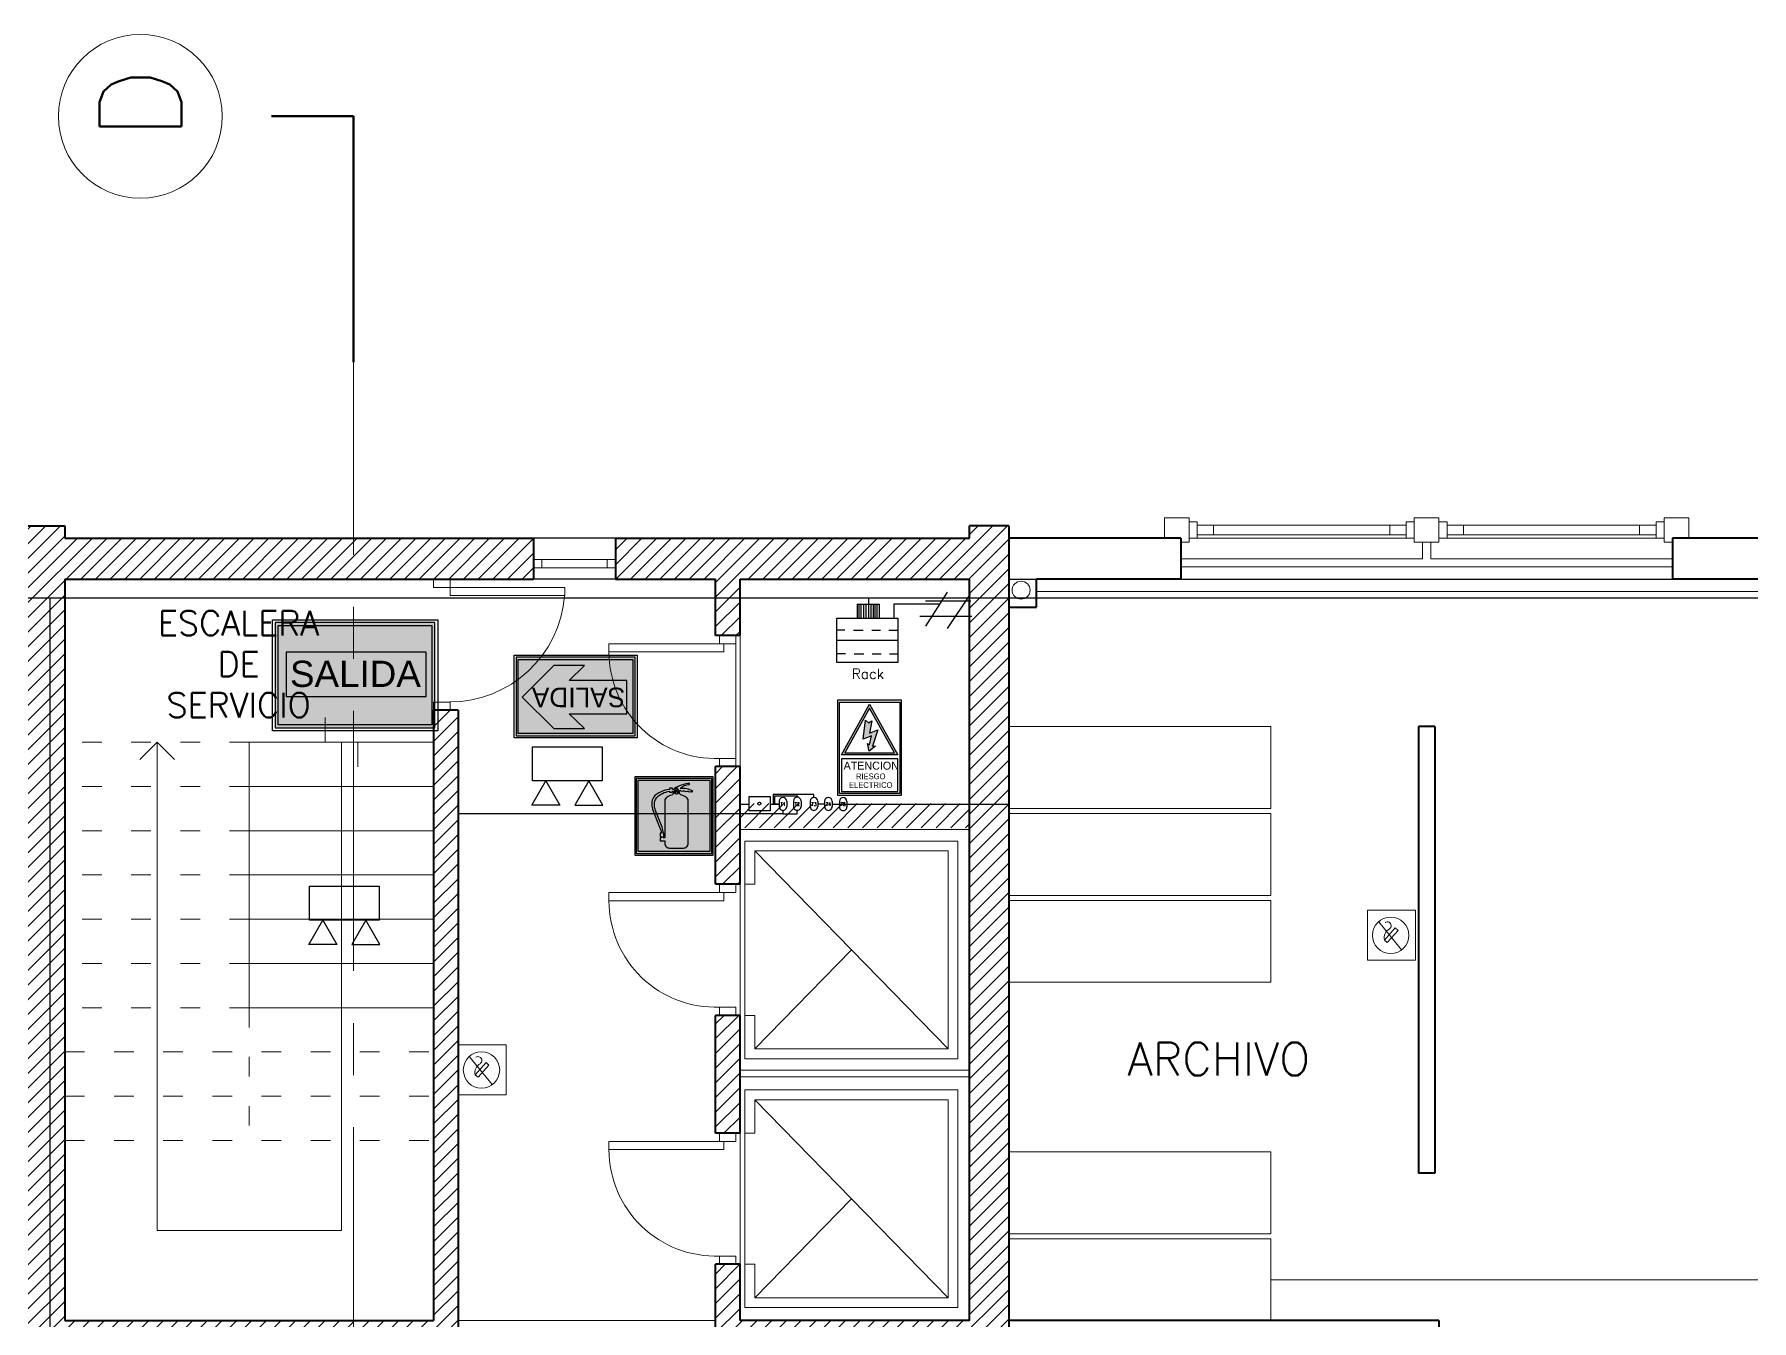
# Model space of a CAD drawing. Extents: x 1009 to 1343, y -172900 to 201.
# Drawn here: x 1111.57 to 1122.05, y 136.89 to 144.74 of the extents above; entities that cross this region are included whole.
import ezdxf

# ---------------------------------------------------------------- set-up
doc = ezdxf.new("R2010")
doc.units = 0
doc.header["$LTSCALE"] = 0.5
for name, pattern in [('ACAD_ISO03W100', [30, 12, -18]), ('CENTER', [50.8, 31.75, -6.35, 6.35, -6.35]), ('TRAZOS2', [0.375, 0.25, -0.125])]:
    doc.linetypes.add(name, pattern=pattern)
doc.layers.get('0').update_dxf_attribs({"linetype": 'CONTINUOUS'})
for name, color, linetype in [('BRIGADAS', 8, 'TRAZOS2'), ('Cableado', 100, 'CONTINUOUS'), ('CIRCUITO DE SALIDA', 8, 'CONTINUOUS'), ('Electricidad', 50, 'CONTINUOUS'), ('GCI-LUZ DE EMERG.LUZ ESTROBOSCOPICA', 12, 'CONTINUOUS'), ('MARCO_FONDO_NEGRO', 7, 'CONTINUOUS'), ('SENÑAL_FONDO_AMIARILLO', 51, 'CONTINUOUS'), ('SEÑAL_FONDO_AUXI_NEGRO', 250, 'CONTINUOUS'), ('SEÑAL_FONDO_FIGURAS', 254, 'CONTINUOUS'), ('SEÑAL_FONDO_NEGRO', 7, 'CONTINUOUS'), ('SEÑAL_FONDO_ROJO', 242, 'CONTINUOUS'), ('SEÑAL_FONDO_VERDE', 86, 'CONTINUOUS')]:
    doc.layers.add(name, color=color, linetype=linetype)
for name, color, linetype, lineweight in [('Carpintería', 55, 'CONTINUOUS', 20), ('Detalles .05', 243, 'CONTINUOUS', 5), ('Detalles 01', 8, 'CONTINUOUS', 9), ('Equipamiento fijo', 31, 'CONTINUOUS', 13), ('EQUIPO DE EMERGENCIA', 200, 'CONTINUOUS', 30), ('Muros corte', 7, 'CONTINUOUS', 40), ('Muros vista', 253, 'CONTINUOUS', 25), ('Pisos', 252, 'CONTINUOUS', 18), ('Proyección', 4, 'ACAD_ISO03W100', 18), ('Punta 01', 6, 'CONTINUOUS', 9), ('Punta 015', 64, 'CONTINUOUS', 13), ('Punta 02', 11, 'CONTINUOUS', 20), ('Punta 05', 52, 'CONTINUOUS', 50), ('Sist. contra incendio', 1, 'CONTINUOUS', 18), ('Tratamiento pisos', 251, 'CONTINUOUS', 9)]:
    doc.layers.add(name, color=color, linetype=linetype, lineweight=lineweight)
doc.styles.add('franklin gothic medium', font='framd.ttf')
doc.styles.add('Texto 1.5 mm', font='simplex.shx', dxfattribs={"height": 0.15})
doc.styles.add('Texto 2 mm', font='simplex.shx', dxfattribs={"height": 0.2})
doc.styles.add('Texto 5 mm', font='simplex.shx', dxfattribs={"height": 0.5})
pattern_1 = [(45, (76.367904, 13.52993), (-0.0449012806, 0.0449012806), [])]

# ---------------------------------------------------------------- blocks, each defined once
blk = doc.blocks.new('SAL4')
at = {"layer": 'SEÑAL_FONDO_FIGURAS'}
h = blk.add_hatch(color=256, dxfattribs=at)
h.paths.add_polyline_path([(845.8129, 731.0212), (845.8129, 731.4968), (846.5341, 731.4968), (846.5341, 731.0212)])
h.paths.add_polyline_path([(846.5211, 731.0343), (846.5211, 731.4837), (845.8259, 731.4837), (845.8259, 731.0343)], flags=16)
h.paths.add_polyline_path([(846.3999, 731.1488), (845.9025, 731.1488), (845.9025, 731.3815), (846.3999, 731.3815)], flags=8)
blk.add_hatch(color=256, dxfattribs=at).paths.add_polyline_path([(846.4952, 731.3638), (845.8624, 731.3638), (845.8624, 731.1627), (846.4952, 731.1627)])
at = {"layer": 'SEÑAL_FONDO_VERDE'}
h = blk.add_hatch(color=256, dxfattribs=at)
h.paths.add_polyline_path([(846.5211, 731.4837), (845.8259, 731.4837), (845.8259, 731.0343), (846.5211, 731.0343)])
h.paths.add_polyline_path([(846.4952, 731.3638), (846.4952, 731.1627), (845.8624, 731.1627), (845.8624, 731.3638)], flags=16)
at = {"layer": 'MARCO_FONDO_NEGRO'}
blk.add_lwpolyline([(846.5471, 731.0082), (845.7999, 731.0082), (845.7999, 731.5098), (846.5471, 731.5098)], close=True, dxfattribs=at)
at = {"layer": 'SEÑAL_FONDO_FIGURAS'}
blk.add_lwpolyline([(846.5341, 731.0212), (846.5341, 731.4968), (845.8129, 731.4968), (845.8129, 731.0212)], close=True, dxfattribs=at)
at = {"layer": 'SEÑAL_FONDO_NEGRO'}
blk.add_lwpolyline([(846.5211, 731.0343), (845.8259, 731.0343), (845.8259, 731.4837), (846.5211, 731.4837)], close=True, dxfattribs=at)
at = {"layer": 'SEÑAL_FONDO_VERDE'}
blk.add_lwpolyline([(845.8624, 731.1627), (846.4952, 731.1627), (846.4952, 731.3638), (845.8624, 731.3638)], close=True, dxfattribs=at)
at = {"layer": 'SEÑAL_FONDO_VERDE', "style": 'franklin gothic medium', "width": 1.05}
blk.add_text('SALIDA', height=0.11849, dxfattribs=at).set_placement((845.8794, 731.2063))
blk = doc.blocks.new('A$C04752EFD')
at = {"layer": 'GCI-LUZ DE EMERG.LUZ ESTROBOSCOPICA', "color": 1}
blk.add_lwpolyline([(-0.1774, -0.1729), (-0.1774, 0), (0.1774, 0), (0.1774, -0.1729)], close=True, dxfattribs=at)
at = {"layer": 'GCI-LUZ DE EMERG.LUZ ESTROBOSCOPICA'}
for points in [[(0.1774, -0.1729), (-0.1774, -0.1729), (-0.1774, 0), (0.1774, 0)], [(-0.109, -0.1729), (-0.0376, -0.2965), (-0.1803, -0.2965)], [(0.109, -0.1729), (0.0376, -0.2965), (0.1803, -0.2965)]]:
    blk.add_lwpolyline(points, close=True, dxfattribs=at)
blk = doc.blocks.new('ELECT')
at = {"layer": 'SEÑAL_FONDO_AUXI_NEGRO'}
h = blk.add_hatch(color=2, dxfattribs=at)
h.paths.add_polyline_path([(0.906, -0.111), (0.111, -1.541), (0.906, -1.541), (1.701, -1.541)])
h.paths.add_polyline_path([(1.605, -1.486), (0.906, -1.486), (0.206, -1.486), (0.906, -0.222)], flags=16)
h.paths.add_polyline_path([(0.99, -1.297), (1.068, -1.297), (0.895, -1.44), (0.844, -1.224), (0.907, -1.262), (0.955, -1.008), (0.728, -1.101), (0.788, -0.564), (0.874, -0.639), (0.967, -0.579), (0.904, -0.925), (1.139, -0.839)], flags=0)
at = {"layer": 'MARCO_FONDO_NEGRO', "color": 2}
for points in [[(0, -2.685), (1.811, -2.685), (1.811, 0), (0, 0)], [(0.055, -2.63), (0.055, -0.055), (1.756, -0.055), (1.756, -2.63)]]:
    blk.add_lwpolyline(points, close=True, dxfattribs=at)
at = {"layer": 'SENÑAL_FONDO_AMIARILLO', "color": 2}
for points in [[(0.906, -1.486), (1.605, -1.486), (0.906, -0.222), (0.206, -1.486)], [(0.111, -1.655), (0.111, -2.574), (1.701, -2.574), (1.701, -1.655)]]:
    blk.add_lwpolyline(points, close=True, dxfattribs=at)
blk.add_lwpolyline([(0.907, -1.262), (0.955, -1.008), (0.728, -1.101), (0.788, -0.564), (0.874, -0.639), (0.967, -0.579), (0.904, -0.925), (1.139, -0.839), (0.99, -1.297), (1.068, -1.297), (0.895, -1.44), (0.844, -1.224), (0.907, -1.262)], dxfattribs=at)
at = {"layer": 'SEÑAL_FONDO_AUXI_NEGRO', "color": 2}
for points in [[(0.906, -1.541), (0.111, -1.541), (0.906, -0.111), (1.701, -1.541)], [(0.906, -1.486), (1.605, -1.486), (0.906, -0.222), (0.206, -1.486)]]:
    blk.add_lwpolyline(points, close=True, dxfattribs=at)
blk.add_lwpolyline([(0.907, -1.262), (0.955, -1.008), (0.728, -1.101), (0.788, -0.564), (0.874, -0.639), (0.967, -0.579), (0.904, -0.925), (1.139, -0.839), (0.99, -1.297), (1.068, -1.297), (0.895, -1.44), (0.844, -1.224), (0.907, -1.262)], dxfattribs=at)
at = {"layer": 'SEÑAL_FONDO_AUXI_NEGRO', "color": 2, "style": 'franklin gothic medium'}
for s, height, p in [('ATENCION', 0.2261, (0.171, -1.96)), ('ELECTRICO', 0.1611, (0.321, -2.475)), ('RIESGO', 0.1611, (0.519, -2.23))]:
    blk.add_text(s, height=height, dxfattribs=at).set_placement(p)
blk = doc.blocks.new('A$C6C4A3897')
at = {"layer": 'SEÑAL_FONDO_FIGURAS'}
h = blk.add_hatch(color=256, dxfattribs=at)
h.paths.add_polyline_path([(2.147, -0.043), (0.043, -0.043), (0.043, -2.139), (2.147, -2.139)])
h.paths.add_polyline_path([(2.093, -2.085), (0.097, -2.085), (0.097, -0.097), (2.093, -0.097)], flags=16)
h.paths.add_polyline_path([(1.494, -1.856, -0.414214), (1.364, -1.986), (0.969, -1.986, -0.414214), (0.839, -1.856), (0.839, -1.789), (0.708, -1.789), (0.708, -1.699), (0.74, -1.699), (0.74, -1.664), (0.711, -1.664), (0.711, -1.576), (0.743, -1.576, 0.083884), (0.693, -1.404), (0.5, -0.898, -0.214308), (0.523, -0.578, -0.167733), (0.738, -0.417, -0.097156), (0.97, -0.351), (0.97, -0.321), (1.058, -0.321), (1.058, -0.351), (1.087, -0.351, -0.303754), (1.167, -0.298, -0.115313), (1.528, -0.185), (1.53, -0.211, 0.177163), (1.266, -0.329, -0.189272), (1.622, -0.41), (1.592, -0.419, 0.309273), (1.561, -0.409), (1.517, -0.422, 0.291679), (1.46, -0.396), (1.418, -0.408, 0.202341), (1.342, -0.393), (1.3, -0.404, 0.390383), (1.254, -0.384, -0.914616), (1.082, -0.399), (1.058, -0.399), (1.058, -0.429), (0.97, -0.429), (0.97, -0.404, 0.074097), (0.777, -0.461, 0.17086), (0.577, -0.631, 0.207162), (0.599, -0.983), (0.763, -1.4, -0.083589), (0.794, -1.576), (0.817, -1.576), (0.817, -1.664), (0.792, -1.664), (0.792, -1.699), (0.839, -1.699), (0.839, -0.631, -0.204768), (1.051, -0.505, 0.117351), (1.082, -0.431, 0.582578), (1.251, -0.433, 0.113638), (1.282, -0.505, -0.204768), (1.494, -0.631)], flags=0)
h.paths.add_polyline_path([(1.184, -0.438), (1.167, -0.358), (1.151, -0.438, -6.735071)], flags=0)
at = {"layer": 'SEÑAL_FONDO_ROJO'}
h = blk.add_hatch(color=256, dxfattribs=at)
h.paths.add_polyline_path([(2.093, -0.097), (0.097, -0.097), (0.097, -2.085), (2.093, -2.085)])
h.paths.add_polyline_path([(1.494, -1.856, -0.414214), (1.364, -1.986), (0.969, -1.986, -0.414214), (0.839, -1.856), (0.839, -1.789), (0.708, -1.789), (0.708, -1.699), (0.74, -1.699), (0.74, -1.664), (0.711, -1.664), (0.711, -1.576), (0.743, -1.576, 0.083884), (0.693, -1.404), (0.5, -0.898, -0.214308), (0.523, -0.578, -0.167733), (0.738, -0.417, -0.097156), (0.97, -0.351), (0.97, -0.321), (1.058, -0.321), (1.058, -0.351), (1.087, -0.351, -0.303754), (1.167, -0.298, -0.115313), (1.528, -0.185), (1.53, -0.211, 0.177163), (1.266, -0.329, -0.189272), (1.622, -0.41), (1.592, -0.419, 0.309273), (1.561, -0.409), (1.517, -0.422, 0.291679), (1.46, -0.396), (1.418, -0.408, 0.202341), (1.342, -0.393), (1.3, -0.404, 0.390383), (1.254, -0.384, -0.914616), (1.082, -0.399), (1.058, -0.399), (1.058, -0.429), (0.97, -0.429), (0.97, -0.404, 0.074097), (0.777, -0.461, 0.17086), (0.577, -0.631, 0.207162), (0.599, -0.983), (0.763, -1.4, -0.083589), (0.794, -1.576), (0.817, -1.576), (0.817, -1.664), (0.792, -1.664), (0.792, -1.699), (0.839, -1.699), (0.839, -0.631, -0.204768), (1.051, -0.505, 0.117351), (1.082, -0.431, 0.582578), (1.251, -0.433, 0.113638), (1.282, -0.505, -0.204768), (1.494, -0.631)], flags=16)
h.paths.add_polyline_path([(1.184, -0.438), (1.167, -0.358), (1.151, -0.438, -6.735071)], flags=0)
at = {"layer": 'MARCO_FONDO_NEGRO'}
for p, q in [((2.191, 0), (0, 0)), ((0, 0), (0, -2.182)), ((2.191, -2.182), (2.191, 0)), ((0, -2.182), (2.191, -2.182))]:
    blk.add_line(p, q, dxfattribs=at)
at = {"layer": 'SEÑAL_FONDO_FIGURAS'}
for points in [[(0.043, -2.139), (2.147, -2.139), (2.147, -0.043), (0.043, -0.043)], [(0.097, -2.085), (0.097, -0.097), (2.093, -0.097), (2.093, -2.085)]]:
    blk.add_lwpolyline(points, close=True, dxfattribs=at)
for points in [[(1.082, -0.431, -0.117351), (1.051, -0.505, 0.204768), (0.839, -0.631), (0.839, -1.699), (0.792, -1.699), (0.792, -1.664), (0.817, -1.664), (0.817, -1.576), (0.794, -1.576, 0.083589), (0.763, -1.4), (0.599, -0.983, -0.207162), (0.577, -0.631, -0.17086), (0.777, -0.461, -0.074097), (0.97, -0.404), (0.97, -0.429), (1.058, -0.429), (1.058, -0.399), (1.082, -0.399, 0.914616), (1.254, -0.384, -0.390383), (1.3, -0.404), (1.342, -0.393, -0.202341), (1.418, -0.408), (1.46, -0.396, -0.291679), (1.517, -0.422), (1.561, -0.409, -0.309273), (1.592, -0.419), (1.622, -0.41, 0.189272), (1.266, -0.329, -0.177163), (1.53, -0.211), (1.528, -0.185, 0.115313), (1.167, -0.298, 0.303754), (1.087, -0.351), (1.058, -0.351), (1.058, -0.321), (0.97, -0.321), (0.97, -0.351, 0.097156), (0.738, -0.417, 0.167733), (0.523, -0.578, 0.214308), (0.5, -0.898), (0.693, -1.404, -0.083884), (0.743, -1.576), (0.711, -1.576), (0.711, -1.664), (0.74, -1.664), (0.74, -1.699), (0.708, -1.699), (0.708, -1.789), (0.839, -1.789), (0.839, -1.856, 0.414214), (0.969, -1.986), (1.364, -1.986, 0.414214), (1.494, -1.856), (1.494, -0.631, 0.204768), (1.282, -0.505, -0.113638), (1.251, -0.433, -0.582578)], [(1.167, -0.358), (1.184, -0.438, 6.735071), (1.151, -0.438)]]:
    blk.add_lwpolyline(points, format="xyb", close=True, dxfattribs=at)
blk = doc.blocks.new('A$C4F586106')
at = {"layer": 'SEÑAL_FONDO_FIGURAS'}
h = blk.add_hatch(color=256, dxfattribs=at)
h.paths.add_polyline_path([(1.092, 0.238), (0.029, 0.238), (0.029, 1.85), (1.092, 1.85)])
h.paths.add_polyline_path([(1.063, 1.821), (0.058, 1.821), (0.058, 0.267), (1.063, 0.267)], flags=16)
h.paths.add_polyline_path([(0.807, 1.55), (0.807, 0.438), (0.287, 0.438), (0.287, 1.55)], flags=8)
blk.add_hatch(color=256, dxfattribs=at).paths.add_polyline_path([(0.553, 1.768), (0.126, 1.339), (0.126, 0.925), (0.327, 1.132), (0.327, 0.349), (0.553, 0.349), (0.778, 0.349), (0.778, 1.132), (0.979, 0.925), (0.979, 1.339)])
at = {"layer": 'SEÑAL_FONDO_VERDE'}
h = blk.add_hatch(color=256, dxfattribs=at)
h.paths.add_polyline_path([(0.058, 0.267), (0.058, 1.821), (1.063, 1.821), (1.063, 0.267)])
h.paths.add_polyline_path([(0.327, 0.349), (0.553, 0.349), (0.778, 0.349), (0.778, 1.132), (0.979, 0.925), (0.979, 1.339), (0.553, 1.768), (0.126, 1.339), (0.126, 0.925), (0.327, 1.132)], flags=16)
at = {"layer": 'MARCO_FONDO_NEGRO'}
blk.add_lwpolyline([(1.121, 1.879), (1.121, 0.209), (0, 0.209), (0, 1.879)], close=True, dxfattribs=at)
at = {"layer": 'SEÑAL_FONDO_FIGURAS'}
blk.add_lwpolyline([(1.092, 1.85), (0.029, 1.85), (0.029, 0.238), (1.092, 0.238)], close=True, dxfattribs=at)
at = {"layer": 'SEÑAL_FONDO_NEGRO'}
blk.add_lwpolyline([(1.063, 1.821), (1.063, 0.267), (0.058, 0.267), (0.058, 1.821)], close=True, dxfattribs=at)
at = {"layer": 'SEÑAL_FONDO_VERDE'}
for points in [[(1.063, 1.821), (1.063, 0.267), (0.058, 0.267), (0.058, 1.821)], [(0.553, 0.349), (0.778, 0.349), (0.778, 1.132), (0.979, 0.925), (0.979, 1.339), (0.553, 1.768), (0.126, 1.339), (0.126, 0.925), (0.327, 1.132), (0.327, 0.349)], [(0.553, 0.349), (0.778, 0.349), (0.778, 1.132), (0.979, 0.925), (0.979, 1.339), (0.553, 1.768), (0.126, 1.339), (0.126, 0.925), (0.327, 1.132), (0.327, 0.349)]]:
    blk.add_lwpolyline(points, close=True, dxfattribs=at)
at = {"layer": 'SEÑAL_FONDO_VERDE', "style": 'franklin gothic medium'}
blk.add_text('SALIDA', height=0.2658, rotation=90, dxfattribs=at).set_placement((0.681, 0.372))

msp = doc.modelspace()

# ---------------------------------------------------------------- hatches: boundary and pattern name
at = {"layer": 'Detalles 01'}
h = msp.add_hatch(dxfattribs=at)
h.set_pattern_fill('ANSI31,_O', color=256, scale=0.02)
h.set_pattern_definition([(45, (7.367904, 13.52993), (-0.0449012806, 0.0449012806), [])])
h.paths.add_polyline_path([(1113.514, 141.41), (1113.514, 141.66), (1111.754, 141.66), (1111.754, 141.735), (1111.514, 141.735), (1111.514, 136.735), (1113.514, 136.735), (1113.514, 136.885), (1111.754, 136.885), (1111.754, 141.41)])
h.paths.add_polyline_path([(1113.514, 141.66), (1113.514, 141.41), (1114.614, 141.41), (1114.614, 141.66)])
h.paths.add_polyline_path([(1114.004, 136.885), (1113.514, 136.885), (1113.514, 136.735), (1114.154, 136.735), (1114.154, 140.61), (1114.004, 140.61)])
h = msp.add_hatch(dxfattribs=at)
h.set_pattern_fill('ANSI31', color=256, scale=0.02, style=0)
h.set_pattern_definition(pattern_1)
h.paths.add_polyline_path([(1117.514, 141.735), (1117.274, 141.735), (1117.274, 141.66), (1115.114, 141.66), (1115.114, 141.41), (1115.724, 141.41), (1115.724, 141.066), (1115.874, 141.066), (1115.874, 141.41), (1117.274, 141.41), (1117.274, 136.885), (1115.874, 136.885), (1115.874, 137.229), (1115.724, 137.229), (1115.724, 136.735), (1117.514, 136.735)])
h.paths.add_polyline_path([(1115.874, 140.266), (1115.724, 140.266), (1115.724, 139.548), (1115.874, 139.548)], flags=17)
h = msp.add_hatch(dxfattribs=at)
h.set_pattern_fill('ANSI31', color=256, scale=0.02, style=0)
h.set_pattern_definition([(45, (69.707344, 15.611), (-0.0449012806, 0.0449012806), [])])
h.paths.add_polyline_path([(1115.876, 140.041), (1115.876, 139.893), (1117.274, 139.893), (1117.274, 140.041)])
h = msp.add_hatch(dxfattribs=at)
h.set_pattern_fill('ANSI31', color=256, scale=0.02, style=0)
h.set_pattern_definition(pattern_1)
h.paths.add_polyline_path([(1115.874, 138.748), (1115.724, 138.748), (1115.724, 138.029), (1115.874, 138.029)])

# ---------------------------------------------------------------- linework, layer by layer
at = {"layer": 'Cableado'}
for p, q in [((1100.721, 141.295), (1128.481, 141.297)), ((1111.663, 129.126), (1111.663, 141.295)), ((1116.657, 141.296), (1116.657, 141.172)), ((1117.005, 141.278), (1117.283, 141.278)), ((1117.137, 141.331), (1117.006, 141.123)), ((1117.278, 141.318), (1117.138, 141.109)), ((1116.588, 141.257), (1116.588, 141.172)), ((1116.588, 141.257), (1116.722, 141.257)), ((1116.599, 141.257), (1116.599, 141.172)), ((1116.611, 141.257), (1116.611, 141.172)), ((1116.627, 141.257), (1116.627, 141.172)), ((1116.642, 141.257), (1116.642, 141.172)), ((1116.642, 141.257), (1116.642, 141.243)), ((1116.673, 141.257), (1116.673, 141.172)), ((1116.686, 141.257), (1116.686, 141.172)), ((1116.697, 141.257), (1116.697, 141.172)), ((1116.708, 141.257), (1116.708, 141.172)), ((1116.722, 141.257), (1116.722, 141.172)), ((1116.814, 141.172), (1116.814, 141.259)), ((1116.814, 141.259), (1117.092, 141.259)), ((1116.971, 141.185), (1117.288, 141.185)), ((1116.514, 141.099), (1116.465, 141.099)), ((1116.567, 141.099), (1116.626, 141.099)), ((1116.678, 141.099), (1116.732, 141.099)), ((1116.783, 141.099), (1116.833, 141.099)), ((1116.465, 141.037), (1116.836, 141.037)), ((1116.517, 140.955), (1116.465, 140.955)), ((1116.57, 140.955), (1116.629, 140.955)), ((1116.681, 140.955), (1116.735, 140.955)), ((1116.786, 140.955), (1116.836, 140.955))]:
    msp.add_line(p, q, dxfattribs=at)
msp.add_lwpolyline([(1116.465, 141.172), (1116.836, 141.172), (1116.836, 140.902), (1116.465, 140.902)], close=True, dxfattribs=at)
at = {"layer": 'Carpintería'}
for p, q in [((1118.614, 141.785), (1118.464, 141.785)), ((1118.464, 141.785), (1118.464, 141.66)), ((1118.614, 141.785), (1118.614, 141.635)), ((1118.614, 141.76), (1118.664, 141.76)), ((1118.664, 141.76), (1118.664, 141.66)), ((1118.664, 141.74), (1119.939, 141.74)), ((1118.764, 141.74), (1118.764, 141.68)), ((1119.839, 141.74), (1119.839, 141.68)), ((1119.989, 141.76), (1119.939, 141.76)), ((1119.939, 141.66), (1119.939, 141.76)), ((1120.139, 141.785), (1119.989, 141.785)), ((1119.989, 141.785), (1119.989, 141.635)), ((1120.139, 141.785), (1120.139, 141.635)), ((1120.139, 141.76), (1120.189, 141.76)), ((1120.189, 141.76), (1120.189, 141.66)), ((1120.189, 141.74), (1121.464, 141.74)), ((1120.289, 141.74), (1120.289, 141.68)), ((1121.364, 141.74), (1121.364, 141.68)), ((1121.464, 141.76), (1121.464, 141.66)), ((1121.514, 141.76), (1121.464, 141.76)), ((1121.514, 141.785), (1121.514, 141.635)), ((1121.514, 141.785), (1121.664, 141.785)), ((1121.664, 141.785), (1121.664, 141.66)), ((1118.614, 141.635), (1118.564, 141.635)), ((1118.664, 141.66), (1118.614, 141.66)), ((1118.664, 141.68), (1119.939, 141.68)), ((1119.939, 141.66), (1119.989, 141.66)), ((1120.139, 141.635), (1119.989, 141.635)), ((1120.189, 141.66), (1120.139, 141.66)), ((1120.189, 141.68), (1121.464, 141.68)), ((1121.464, 141.66), (1121.514, 141.66)), ((1121.514, 141.635), (1121.564, 141.635)), ((1115.114, 141.53), (1114.614, 141.53)), ((1114.664, 141.53), (1114.664, 141.48)), ((1115.064, 141.53), (1115.064, 141.48)), ((1114.004, 141.36), (1114.004, 141.41)), ((1114.104, 141.36), (1114.104, 141.41)), ((1115.114, 141.48), (1114.614, 141.48)), ((1114.004, 141.36), (1114.104, 141.36)), ((1114.104, 141.36), (1114.804, 141.36)), ((1114.104, 141.31), (1114.104, 141.36)), ((1114.804, 141.31), (1114.104, 141.31)), ((1114.804, 141.36), (1114.804, 141.31)), ((1115.774, 141.016), (1115.074, 141.016)), ((1115.074, 140.966), (1115.074, 141.016)), ((1115.774, 140.966), (1115.074, 140.966)), ((1115.749, 141.016), (1115.749, 141.066)), ((1115.849, 141.016), (1115.749, 141.016)), ((1115.774, 140.966), (1115.774, 141.016)), ((1115.849, 141.016), (1115.849, 141.066)), ((1114.104, 140.66), (1114.004, 140.66)), ((1114.004, 140.66), (1114.004, 140.61)), ((1114.104, 140.66), (1114.104, 140.61)), ((1115.849, 140.316), (1115.749, 140.316)), ((1115.749, 140.316), (1115.749, 140.266)), ((1115.849, 140.316), (1115.849, 140.266)), ((1115.904, 139.812), (1117.204, 139.812)), ((1115.904, 139.548), (1115.904, 139.812)), ((1117.204, 138.483), (1117.204, 139.812)), ((1115.964, 139.752), (1117.144, 139.752)), ((1115.964, 139.548), (1115.964, 139.752)), ((1117.144, 138.543), (1117.144, 139.752)), ((1115.774, 139.498), (1115.074, 139.498)), ((1115.074, 139.448), (1115.074, 139.498)), ((1115.749, 139.498), (1115.749, 139.548)), ((1115.849, 139.498), (1115.749, 139.498)), ((1115.774, 139.448), (1115.774, 139.498)), ((1115.849, 139.498), (1115.849, 139.548)), ((1115.904, 139.548), (1115.964, 139.548)), ((1115.774, 139.448), (1115.074, 139.448)), ((1115.849, 138.798), (1115.749, 138.798)), ((1115.749, 138.798), (1115.749, 138.748)), ((1115.849, 138.798), (1115.849, 138.748)), ((1115.904, 138.483), (1115.904, 138.748)), ((1115.904, 138.748), (1115.964, 138.748)), ((1115.964, 138.543), (1115.964, 138.748)), ((1117.204, 138.483), (1115.904, 138.483)), ((1117.144, 138.543), (1115.964, 138.543)), ((1115.904, 138.293), (1117.204, 138.293)), ((1115.904, 138.029), (1115.904, 138.293)), ((1117.204, 136.965), (1117.204, 138.293)), ((1115.964, 138.233), (1117.144, 138.233)), ((1115.964, 138.029), (1115.964, 138.233)), ((1117.144, 137.025), (1117.144, 138.233)), ((1115.749, 137.979), (1115.749, 138.029)), ((1115.849, 137.979), (1115.849, 138.029)), ((1115.904, 138.029), (1115.964, 138.029)), ((1115.774, 137.979), (1115.074, 137.979)), ((1115.074, 137.929), (1115.074, 137.979)), ((1115.774, 137.929), (1115.074, 137.929)), ((1115.849, 137.979), (1115.749, 137.979)), ((1115.774, 137.929), (1115.774, 137.979)), ((1115.849, 137.279), (1115.749, 137.279)), ((1115.749, 137.279), (1115.749, 137.229)), ((1115.849, 137.279), (1115.849, 137.229)), ((1115.904, 136.965), (1115.904, 137.229)), ((1115.904, 137.229), (1115.964, 137.229)), ((1115.964, 137.025), (1115.964, 137.229)), ((1117.144, 137.025), (1115.964, 137.025)), ((1117.204, 136.965), (1115.904, 136.965))]:
    msp.add_line(p, q, dxfattribs=at)
at = {"layer": 'Detalles .05', "color": 0}
for p, q in [((1116.436, 140.038), (1117.274, 140.038)), ((1115.874, 139.882), (1117.274, 139.882))]:
    msp.add_line(p, q, dxfattribs=at)
at = {"layer": 'Detalles .05'}
for p, q in [((1117.274, 138.413), (1115.874, 138.413)), ((1117.274, 138.373), (1115.874, 138.373))]:
    msp.add_line(p, q, dxfattribs=at)
at = {"layer": 'Detalles 01', "linetype": 'CENTER', "ltscale": 0.1}
msp.add_line((1113.514, 133.939), (1113.514, 142.735), dxfattribs=at)
at = {"layer": 'Detalles 01'}
for p, q in [((1119.939, 141.66), (1118.664, 141.66)), ((1120.039, 141.635), (1120.039, 141.535)), ((1120.089, 141.635), (1120.089, 141.535)), ((1121.464, 141.66), (1120.189, 141.66)), ((1120.039, 141.535), (1118.564, 141.535)), ((1121.564, 141.535), (1120.089, 141.535)), ((1121.564, 141.485), (1118.564, 141.485)), ((1115.849, 141.066), (1115.849, 140.266)), ((1113.341, 140.565), (1113.341, 140.415)), ((1112.21, 140.309), (1112.316, 140.415)), ((1112.316, 140.415), (1112.316, 137.435)), ((1112.422, 140.309), (1112.316, 140.415)), ((1113.441, 140.415), (1113.441, 137.435)), ((1113.541, 140.415), (1113.541, 140.265)), ((1115.964, 139.752), (1117.144, 138.543)), ((1115.904, 139.548), (1115.904, 138.748)), ((1116.554, 139.148), (1115.964, 138.543)), ((1115.964, 138.233), (1117.144, 137.025)), ((1115.904, 138.029), (1115.904, 137.229)), ((1116.554, 137.629), (1115.964, 137.025)), ((1112.316, 137.435), (1113.441, 137.435))]:
    msp.add_line(p, q, dxfattribs=at)
msp.add_circle((1117.589, 141.343), 0.055, dxfattribs=at)
for centre, radius, start, end in [((1114.102, 141.364), 0.703, 270.1171, 355.6407), ((1115.724, 140.966), 0.65, 180, 272.1618), ((1115.724, 139.448), 0.65, 180, 272.1618), ((1115.724, 137.929), 0.65, 180, 272.1618)]:
    msp.add_arc(centre, radius, start, end, dxfattribs=at)
at = {"layer": 'Electricidad'}
for p, q in [((1117.514, 140.038), (1117.514, 141.41)), ((1117.514, 141.41), (1118.564, 141.41)), ((1118.564, 141.41), (1127.114, 141.41)), ((1115.874, 140.038), (1115.93, 140.038)), ((1116.058, 140.038), (1116.113, 140.038)), ((1116.325, 140.096), (1116.077, 140.096)), ((1116.077, 140.096), (1116.077, 140.038)), ((1116.086, 140.038), (1116.086, 140.088)), ((1116.086, 140.088), (1116.225, 140.088)), ((1116.113, 140.038), (1116.086, 140.038)), ((1116.113, 140.056), (1116.113, 140.022)), ((1116.159, 140.055), (1116.159, 140.022)), ((1116.2, 140.057), (1116.2, 140.023)), ((1116.225, 140.088), (1116.225, 140.079)), ((1116.246, 140.056), (1116.246, 140.023)), ((1116.302, 140.056), (1116.302, 140.022)), ((1116.325, 140.078), (1116.325, 140.096)), ((1116.348, 140.055), (1116.348, 140.022)), ((1116.39, 140.056), (1116.39, 140.022)), ((1116.436, 140.055), (1116.436, 140.022)), ((1116.436, 140.038), (1117.274, 140.038)), ((1116.48, 140.055), (1116.48, 140.021)), ((1116.526, 140.054), (1116.526, 140.021)), ((1117.274, 140.038), (1117.514, 140.038)), ((1116.136, 139.999), (1116.136, 139.979)), ((1117.514, 139.98), (1117.514, 137.442)), ((1117.514, 137.442), (1117.514, 136.885)), ((1117.514, 136.885), (1120.139, 136.885)), ((1120.139, 136.885), (1120.139, 133.013))]:
    msp.add_line(p, q, dxfattribs=at)
at = {"layer": 'Electricidad', "ltscale": 2}
for p, q in [((1116.39, 140.038), (1116.348, 140.038)), ((1116.136, 139.979), (1116.222, 139.979)), ((1116.222, 139.979), (1116.222, 140))]:
    msp.add_line(p, q, dxfattribs=at)
at = {"layer": 'Electricidad', "lineweight": 30}
for p, q in [((1115.248, 139.979), (1114.154, 139.979)), ((1114.154, 139.979), (1114.154, 139.395)), ((1116.136, 139.979), (1115.248, 139.979)), ((1114.154, 139.395), (1114.154, 136.735))]:
    msp.add_line(p, q, dxfattribs=at)
at = {"layer": 'Electricidad'}
msp.add_lwpolyline([(1115.93, 140.083), (1116.058, 140.083), (1116.058, 139.997), (1115.93, 139.997)], close=True, dxfattribs=at)
msp.add_circle((1115.992, 140.041), 0.00912, dxfattribs=at)
for centre, start, end in [((1116.136, 140.055), 0.3914, 177.9481), ((1116.136, 140.022), 179.9469, 0.0531), ((1116.223, 140.056), 0.3914, 177.9481), ((1116.223, 140.023), 179.9469, 0.0531), ((1116.325, 140.055), 0.3914, 177.9481), ((1116.325, 140.022), 179.9469, 0.0531), ((1116.413, 140.055), 0.3914, 177.9481), ((1116.413, 140.022), 179.9469, 0.0531), ((1116.503, 140.054), 0.3914, 177.9481), ((1116.503, 140.021), 179.9469, 0.0531)]:
    msp.add_arc(centre, 0.023, start, end, dxfattribs=at)
at = {"layer": 'Equipamiento fijo'}
for p, q in [((1119.114, 140.51), (1117.514, 140.51)), ((1119.114, 140.51), (1119.114, 140.01)), ((1119.114, 140.01), (1117.514, 140.01)), ((1119.114, 139.98), (1117.514, 139.98)), ((1119.114, 139.98), (1119.114, 139.48)), ((1119.114, 139.48), (1117.514, 139.48)), ((1119.114, 139.45), (1117.514, 139.45)), ((1119.114, 139.45), (1119.114, 138.95)), ((1119.114, 138.95), (1117.514, 138.95)), ((1119.114, 137.915), (1117.514, 137.915)), ((1119.114, 137.915), (1119.114, 137.415)), ((1119.114, 137.415), (1117.514, 137.415)), ((1119.114, 137.385), (1117.514, 137.385)), ((1119.114, 137.385), (1119.114, 136.885))]:
    msp.add_line(p, q, dxfattribs=at)
at = {"layer": 'Muros corte'}
for p, q in [((1111.514, 141.735), (1111.754, 141.735)), ((1111.754, 141.735), (1111.754, 141.66)), ((1117.514, 141.735), (1117.274, 141.735)), ((1117.274, 141.66), (1117.274, 141.735)), ((1117.514, 141.735), (1117.514, 136.735)), ((1111.754, 141.66), (1114.614, 141.66)), ((1114.614, 141.66), (1114.614, 141.41)), ((1115.114, 141.66), (1115.114, 141.41)), ((1115.114, 141.66), (1117.274, 141.66)), ((1118.564, 141.66), (1117.514, 141.66)), ((1118.564, 141.66), (1118.564, 141.41)), ((1122.614, 141.66), (1121.564, 141.66)), ((1121.564, 141.66), (1121.564, 141.41)), ((1111.754, 141.41), (1114.614, 141.41)), ((1111.754, 141.41), (1111.754, 136.885)), ((1115.114, 141.41), (1115.724, 141.41)), ((1115.724, 141.066), (1115.724, 141.41)), ((1115.874, 141.41), (1117.274, 141.41)), ((1115.874, 141.066), (1115.874, 141.41)), ((1117.274, 136.885), (1117.274, 141.41)), ((1118.564, 141.41), (1117.684, 141.41)), ((1117.684, 141.24), (1117.684, 141.41)), ((1122.614, 141.41), (1121.564, 141.41)), ((1117.514, 141.24), (1117.684, 141.24)), ((1115.874, 141.066), (1115.724, 141.066)), ((1114.004, 140.61), (1114.004, 136.885)), ((1114.154, 140.61), (1114.004, 140.61)), ((1114.154, 140.61), (1114.154, 136.735)), ((1120.014, 140.51), (1120.014, 137.785)), ((1120.114, 140.51), (1120.014, 140.51)), ((1120.114, 140.51), (1120.114, 137.785)), ((1115.724, 139.548), (1115.724, 140.266)), ((1115.874, 140.266), (1115.724, 140.266)), ((1115.874, 139.548), (1115.874, 140.266)), ((1115.874, 139.548), (1115.724, 139.548)), ((1115.874, 138.748), (1115.724, 138.748)), ((1115.724, 138.029), (1115.724, 138.748)), ((1115.874, 138.029), (1115.874, 138.748)), ((1115.874, 138.029), (1115.724, 138.029)), ((1120.114, 137.785), (1120.014, 137.785)), ((1115.724, 136.735), (1115.724, 137.229)), ((1115.874, 137.229), (1115.724, 137.229)), ((1115.874, 136.885), (1115.874, 137.229)), ((1111.754, 136.885), (1114.004, 136.885)), ((1117.274, 136.885), (1115.874, 136.885)), ((1120.139, 136.885), (1117.514, 136.885)), ((1120.139, 136.885), (1120.139, 132.335))]:
    msp.add_line(p, q, dxfattribs=at)
at = {"layer": 'Muros vista'}
for p, q in [((1115.114, 141.66), (1114.614, 141.66)), ((1115.114, 141.41), (1114.614, 141.41))]:
    msp.add_line(p, q, dxfattribs=at)
at = {"layer": 'Pisos'}
for p, q in [((1115.874, 140.266), (1115.874, 141.066)), ((1112.879, 140.415), (1112.879, 138.795)), ((1112.879, 140.415), (1114.004, 140.415)), ((1112.879, 140.145), (1114.004, 140.145)), ((1112.879, 139.875), (1114.004, 139.875)), ((1112.879, 139.605), (1114.004, 139.605)), ((1115.874, 138.748), (1115.874, 139.548)), ((1112.879, 139.335), (1114.004, 139.335)), ((1112.879, 139.065), (1114.004, 139.065)), ((1112.879, 138.795), (1114.004, 138.795)), ((1115.874, 137.229), (1115.874, 138.029))]:
    msp.add_line(p, q, dxfattribs=at)
at = {"layer": 'Proyección', "ltscale": 0.02}
for p, q in [((1112.879, 140.415), (1111.754, 140.415)), ((1112.879, 140.145), (1111.754, 140.145)), ((1112.879, 139.875), (1111.754, 139.875)), ((1112.879, 139.605), (1111.754, 139.605)), ((1112.879, 139.335), (1111.754, 139.335)), ((1112.879, 139.065), (1111.754, 139.065)), ((1112.879, 138.795), (1111.754, 138.795)), ((1112.879, 138.795), (1112.879, 137.99)), ((1111.754, 138.525), (1114.004, 138.525)), ((1111.754, 138.255), (1114.004, 138.255)), ((1111.754, 137.985), (1114.004, 137.985))]:
    msp.add_line(p, q, dxfattribs=at)
at = {"layer": 'Punta 02'}
msp.add_circle((1112.214, 144.235), 0.5, dxfattribs=at)
at = {"layer": 'Punta 05'}
for p, q in [((1113.514, 144.235), (1113.014, 144.235)), ((1113.514, 142.735), (1113.514, 144.235))]:
    msp.add_line(p, q, dxfattribs=at)
at = {"layer": 'Sist. contra incendio'}
for p, q in [((1119.772, 139.318), (1119.911, 139.148)), ((1114.223, 138.496), (1114.362, 138.326))]:
    msp.add_line(p, q, dxfattribs=at)
at = {"layer": 'Sist. contra incendio', "color": 0}
for points in [[(1119.703, 139.391), (1119.996, 139.391), (1119.996, 139.085), (1119.703, 139.085)], [(1119.824, 139.193), (1119.807, 139.208), (1119.873, 139.283), (1119.89, 139.267)], [(1114.154, 138.568), (1114.447, 138.568), (1114.447, 138.263), (1114.154, 138.263)], [(1114.275, 138.37), (1114.258, 138.385), (1114.324, 138.46), (1114.341, 138.445)]]:
    msp.add_lwpolyline(points, close=True, dxfattribs=at)
at = {"layer": 'Sist. contra incendio'}
for centre in [(1119.845, 139.237), (1114.296, 138.415)]:
    msp.add_circle(centre, 0.111, dxfattribs=at)
at = {"layer": 'Sist. contra incendio', "color": 0}
for centre, radius, start, end in [((1119.824, 139.295), 0.0234, 303.3783, 123.3783), ((1119.865, 139.223), 0.0596, 117.3995, 194.4218), ((1114.315, 138.4), 0.0596, 117.3995, 194.4218), ((1114.275, 138.473), 0.0234, 303.3783, 123.3783)]:
    msp.add_arc(centre, radius, start, end, dxfattribs=at)
at = {"layer": 'Tratamiento pisos'}
for p, q in [((1122.614, 141.335), (1117.684, 141.335)), ((1122.614, 137.135), (1119.114, 137.135)), ((1115.724, 136.885), (1114.154, 136.885))]:
    msp.add_line(p, q, dxfattribs=at)

# ---------------------------------------------------------------- block references
at = {"ltscale": 0.25, "xscale": 0.2188867180677789, "yscale": 0.2188867180677789, "zscale": 0.2188867180677789}
msp.add_blockref('A$C6C4A3897', (1115.231, 140.204), dxfattribs=at)
at = {"layer": 'BRIGADAS', "xscale": 0.4499999999998181, "yscale": 0.4499999999998181, "zscale": 0.4499999999998181, "rotation": 90}
msp.add_blockref('A$C4F586106', (1115.34, 140.442), dxfattribs=at)
at = {"layer": 'CIRCUITO DE SALIDA', "color": 90}
for name, p, xscale, yscale, zscale in [('SAL4', (-28.81, -846.376), 1.350000000000023, 1.350000000000023, 1.350000000000023), ('ELECT', (1116.469, 140.671), 0.2160000000001219, 0.2160000000001219, 0.2160000000001219)]:
    msp.add_blockref(name, p, dxfattribs=dict(at, xscale=xscale, yscale=yscale, zscale=zscale))
at = {"layer": 'EQUIPO DE EMERGENCIA', "xscale": 1.200000000000045, "yscale": 1.200000000000045, "zscale": 1.200000000000045}
for p in [(1114.82, 140.387), (1113.459, 139.536)]:
    msp.add_blockref('A$C04752EFD', p, dxfattribs=at)

# ---------------------------------------------------------------- texts
at = {"layer": 'Electricidad', "char_height": 0.0202, "attachment_point": 1, "style": 'Texto 5 mm'}
for s, insert in [('T1', (1116.121, 140.047)), ('T2', (1116.208, 140.048)), ('T3', (1116.31, 140.047)), ('T4', (1116.398, 140.047)), ('T5', (1116.488, 140.047))]:
    msp.add_mtext_dynamic_manual_height_columns(s, width=19.34546, gutter_width=2.5, heights=[0], dxfattribs=dict(at, insert=insert))
at = {"layer": 'Punta 01', "color": 6, "insert": (1116.556, 140.863), "char_height": 0.06134, "attachment_point": 1, "style": 'Texto 5 mm'}
msp.add_mtext_dynamic_manual_height_columns('{\\C0;Rack} ', width=11.68093, gutter_width=2.5, heights=[0], dxfattribs=at)
at = {"layer": 'Punta 015', "insert": (1112.814, 141.217), "char_height": 0.15, "width": 1.23789, "attachment_point": 2, "style": 'Texto 1.5 mm'}
msp.add_mtext('ESCALERA DE SERVICIO', dxfattribs=at)
at = {"layer": 'Punta 02', "insert": (1118.239, 138.382), "char_height": 0.2, "width": 1.29857, "attachment_point": 7, "style": 'Texto 2 mm'}
msp.add_mtext('ARCHIVO', dxfattribs=at)
at = {"layer": 'Punta 05', "insert": (1112.465, 144.086), "char_height": 0.5, "width": 0.3999, "attachment_point": 7, "rotation": 90, "style": 'Texto 5 mm'}
msp.add_mtext('D', dxfattribs=at)

doc.saveas('drawing.dxf')
